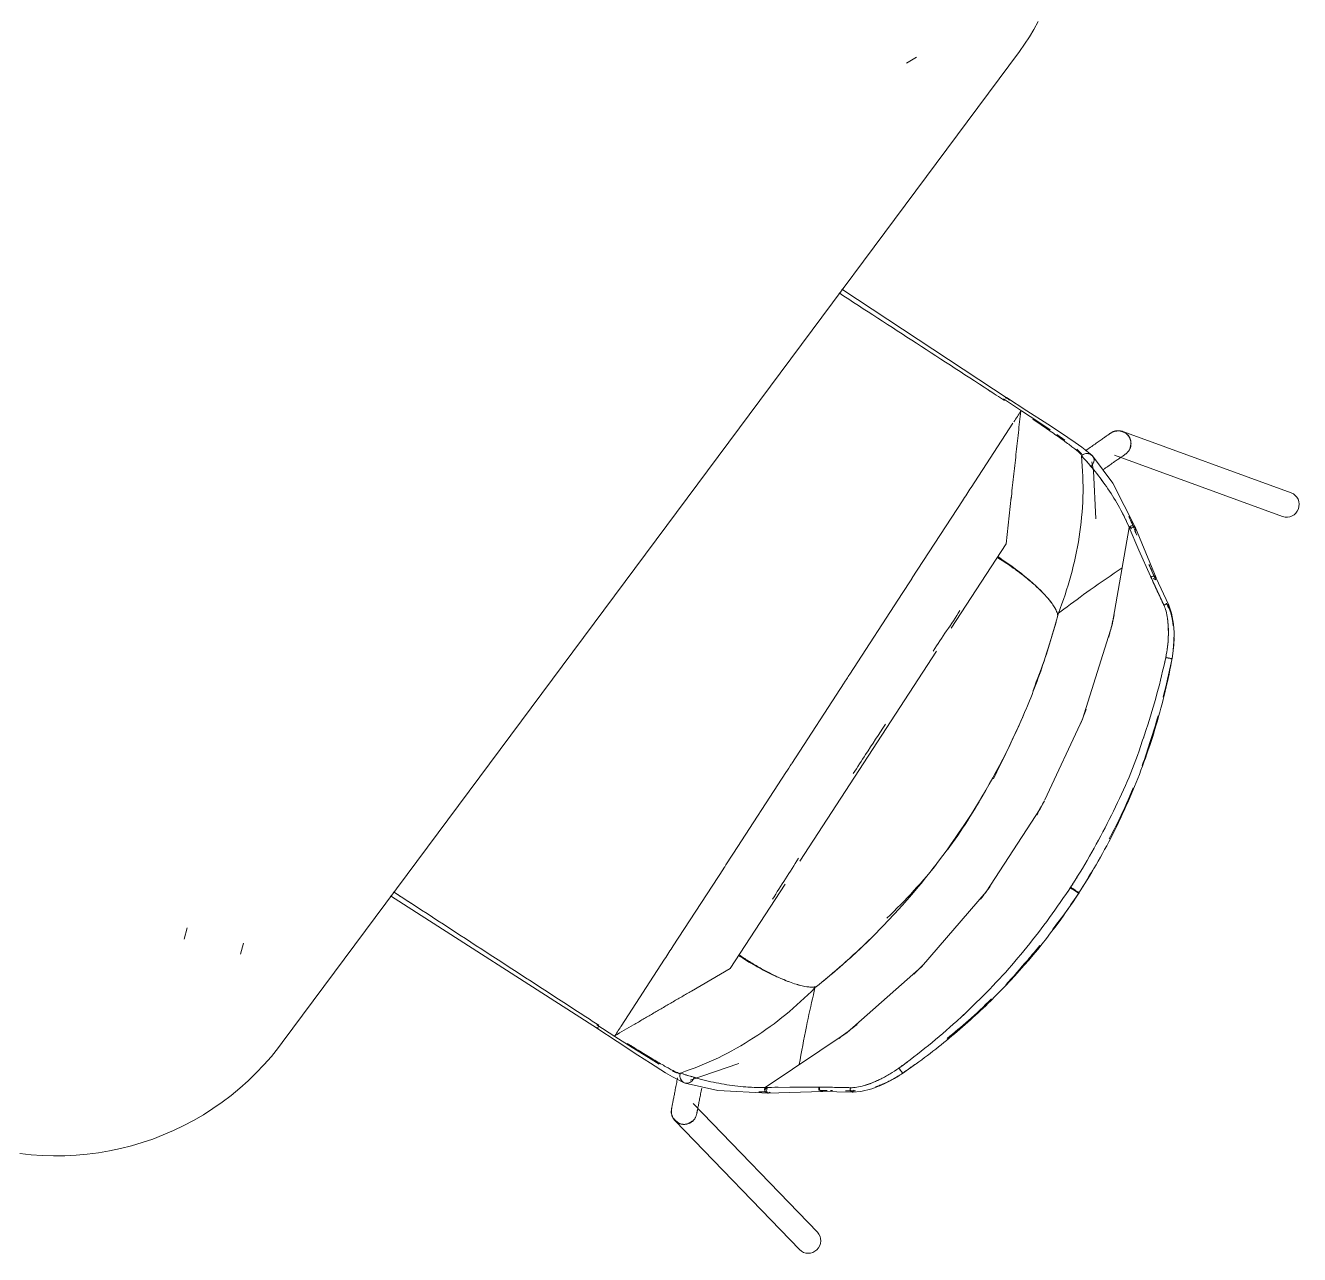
# Model space of a CAD drawing. Header units: millimetres. Extents: x 79795 to 317870, y -36033 to 97293.
# Drawn here: x 168610 to 169405, y 10799 to 11565 of the extents above; entities that cross this region are included whole.
import ezdxf

# ---------------------------------------------------------------- set-up
doc = ezdxf.new("R2010")
doc.units = ezdxf.units.MM
doc.header["$MEASUREMENT"] = 0
doc.layers.add('I-FURN', color=8, linetype='CONTINUOUS', lineweight=9)

msp = doc.modelspace()

# ---------------------------------------------------------------- linework, layer by layer
at = {"layer": 'I-FURN'}
for p, q in [((169239.08, 11562.97), (169241.7, 11567.78)), ((169233.27, 11553.7), (169236.27, 11558.28)), ((169236.27, 11558.28), (169239.08, 11562.97)), ((168770.5, 10931.38), (169230.09, 11549.24)), ((169230.09, 11549.24), (169233.27, 11553.7)), ((169165.78, 11545.57), (169159.66, 11541.86)), ((169223.58, 11332.3), (169119.31, 11400.98)), ((169220.15, 11332.64), (169231.31, 11325.27)), ((169234.7, 11325.27), (169221.91, 11333.41)), ((169223.38, 11332.2), (169223.16, 11331.96)), ((169223.45, 11331.83), (169223.57, 11332.11)), ((169223.59, 11332.27), (169223.53, 11332.3)), ((169231.31, 11325.27), (169242.01, 11318.14)), ((169247.63, 11316.93), (169234.7, 11325.27)), ((169238.37, 11319.93), (169242.27, 11317.21)), ((169242.01, 11318.14), (169249.14, 11313.3)), ((169199.86, 11277.34), (169225.93, 11317.46)), ((169242.27, 11317.21), (169242.38, 11317.13)), ((169255.62, 11311.67), (169247.63, 11316.93)), ((169253.32, 11310.41), (169258.23, 11306.94)), ((169264.8, 11305.46), (169255.62, 11311.67)), ((169285.09, 11310.01), (169284.74, 11309.76)), ((169285.41, 11310.24), (169285.09, 11310.01)), ((169285.71, 11310.44), (169285.41, 11310.24)), ((169285.97, 11310.63), (169285.71, 11310.44)), ((169286.21, 11310.79), (169285.97, 11310.63)), ((169286.41, 11310.94), (169286.21, 11310.79)), ((169286.59, 11311.06), (169286.41, 11310.94)), ((169286.73, 11311.16), (169286.59, 11311.06)), ((169286.84, 11311.23), (169286.73, 11311.16)), ((169286.8, 11311.21), (169286.89, 11311.27)), ((169286.92, 11311.29), (169286.84, 11311.23)), ((169286.89, 11311.27), (169286.95, 11311.31)), ((169286.97, 11311.32), (169286.92, 11311.29)), ((169286.95, 11311.31), (169286.98, 11311.33)), ((169286.98, 11311.33), (169286.97, 11311.32)), ((169286.98, 11311.33), (169287.25, 11311.51)), ((169286.98, 11311.33), (169286.98, 11311.33)), ((169287.25, 11311.51), (169287.52, 11311.68)), ((169287.52, 11311.68), (169287.8, 11311.84)), ((169287.8, 11311.84), (169288.09, 11311.98)), ((169288.09, 11311.98), (169288.38, 11312.11)), ((169288.38, 11312.11), (169288.67, 11312.24)), ((169288.67, 11312.24), (169288.97, 11312.35)), ((169288.97, 11312.35), (169289.28, 11312.44)), ((169289.28, 11312.44), (169289.59, 11312.53)), ((169289.59, 11312.53), (169289.9, 11312.6)), ((169289.9, 11312.6), (169290.21, 11312.66)), ((169290.21, 11312.66), (169290.53, 11312.71)), ((169290.53, 11312.71), (169290.85, 11312.75)), ((169290.85, 11312.75), (169291.16, 11312.77)), ((169291.16, 11312.77), (169291.48, 11312.78)), ((169291.48, 11312.78), (169291.8, 11312.78)), ((169291.8, 11312.78), (169292.12, 11312.76)), ((169292.12, 11312.76), (169292.44, 11312.73)), ((169292.44, 11312.73), (169292.76, 11312.69)), ((169292.76, 11312.69), (169293.08, 11312.64)), ((169293.08, 11312.64), (169293.39, 11312.57)), ((169293.39, 11312.57), (169293.7, 11312.49)), ((169293.7, 11312.49), (169294.01, 11312.4)), ((169294.01, 11312.4), (169294.31, 11312.3)), ((169294.31, 11312.3), (169294.61, 11312.18)), ((169399.45, 11274.02), (169294.53, 11312.25)), ((169294.61, 11312.18), (169294.9, 11312.05)), ((169294.9, 11312.05), (169295.19, 11311.91)), ((169295.19, 11311.91), (169295.47, 11311.76)), ((169295.47, 11311.76), (169295.75, 11311.6)), ((169295.75, 11311.6), (169296.02, 11311.43)), ((169296.02, 11311.43), (169296.28, 11311.25)), ((169296.28, 11311.25), (169296.53, 11311.05)), ((169296.53, 11311.05), (169296.78, 11310.85)), ((169296.78, 11310.85), (169297.02, 11310.64)), ((169297.02, 11310.64), (169297.25, 11310.41)), ((169297.25, 11310.41), (169297.47, 11310.18)), ((169297.47, 11310.18), (169297.68, 11309.94)), ((169297.68, 11309.94), (169297.88, 11309.69)), ((169268.84, 11302.62), (169264.8, 11305.46)), ((169275.24, 11297.51), (169268.84, 11302.62)), ((169274.31, 11302.47), (169273.57, 11301.95)), ((169275.05, 11302.98), (169274.31, 11302.47)), ((169275.77, 11303.49), (169275.05, 11302.98)), ((169276.48, 11303.98), (169275.77, 11303.49)), ((169277.17, 11304.47), (169276.48, 11303.98)), ((169277.85, 11304.94), (169277.17, 11304.47)), ((169278.51, 11305.4), (169277.85, 11304.94)), ((169279.15, 11305.85), (169278.51, 11305.4)), ((169279.77, 11306.29), (169279.15, 11305.85)), ((169280.37, 11306.71), (169279.77, 11306.29)), ((169280.96, 11307.12), (169280.37, 11306.71)), ((169281.51, 11307.51), (169280.96, 11307.12)), ((169282.05, 11307.88), (169281.51, 11307.51)), ((169282.56, 11308.24), (169282.05, 11307.88)), ((169283.05, 11308.58), (169282.56, 11308.24)), ((169283.51, 11308.91), (169283.05, 11308.58)), ((169283.95, 11309.21), (169283.51, 11308.91)), ((169284.36, 11309.5), (169283.95, 11309.21)), ((169284.74, 11309.76), (169284.36, 11309.5)), ((169297.88, 11309.69), (169298.07, 11309.44)), ((169298.07, 11309.44), (169298.12, 11309.37)), ((169298.12, 11309.37), (169298.3, 11309.1)), ((169298.3, 11309.1), (169298.47, 11308.83)), ((169298.47, 11308.83), (169298.63, 11308.55)), ((169298.63, 11308.55), (169298.77, 11308.26)), ((169298.77, 11308.26), (169298.9, 11307.97)), ((169298.9, 11307.97), (169299.03, 11307.68)), ((169299.09, 11302.04), (169298.97, 11301.74)), ((169299.03, 11307.68), (169299.14, 11307.38)), ((169299.19, 11302.34), (169299.09, 11302.04)), ((169299.14, 11307.38), (169299.23, 11307.07)), ((169299.28, 11302.65), (169299.19, 11302.34)), ((169299.23, 11307.07), (169299.32, 11306.76)), ((169299.36, 11302.96), (169299.28, 11302.65)), ((169299.32, 11306.76), (169299.39, 11306.45)), ((169299.43, 11303.27), (169299.36, 11302.96)), ((169299.39, 11306.45), (169299.45, 11306.14)), ((169299.48, 11303.59), (169299.43, 11303.27)), ((169299.45, 11306.14), (169299.5, 11305.82)), ((169299.52, 11303.9), (169299.48, 11303.59)), ((169299.5, 11305.82), (169299.54, 11305.5)), ((169299.55, 11304.22), (169299.52, 11303.9)), ((169299.54, 11305.5), (169299.56, 11305.18)), ((169299.57, 11304.54), (169299.55, 11304.22)), ((169299.56, 11305.18), (169299.57, 11304.86)), ((169299.57, 11304.86), (169299.57, 11304.54)), ((169265.7, 11301.23), (169268.68, 11298.31)), ((169268.68, 11298.31), (169269.1, 11297.5)), ((169272.04, 11300.88), (169271.27, 11300.34)), ((169271.95, 11298.58), (169273.13, 11298.49)), ((169272.81, 11301.42), (169272.04, 11300.88)), ((169273.57, 11301.95), (169272.81, 11301.42)), ((169273.13, 11298.49), (169274.24, 11298.11)), ((169275.2, 11297.46), (169275.96, 11296.58)), ((169275.86, 11296.66), (169275.24, 11297.51)), ((169288.19, 11280.18), (169275.6, 11297.06)), ((169276.13, 11296.12), (169275.86, 11296.66)), ((169275.96, 11296.58), (169275.99, 11296.53)), ((169276.34, 11295.52), (169276.13, 11296.12)), ((169276.28, 11292.8), (169276.5, 11294.21)), ((169276.5, 11294.21), (169276.34, 11295.52)), ((169289.19, 11297.59), (169394.11, 11259.36)), ((169289.77, 11293.75), (169290.34, 11294.15)), ((169290.34, 11294.15), (169290.89, 11294.54)), ((169290.89, 11294.54), (169291.42, 11294.91)), ((169291.42, 11294.91), (169291.92, 11295.26)), ((169291.92, 11295.26), (169292.4, 11295.59)), ((169292.4, 11295.59), (169292.85, 11295.91)), ((169292.85, 11295.91), (169293.27, 11296.21)), ((169293.27, 11296.21), (169293.67, 11296.49)), ((169293.67, 11296.49), (169294.04, 11296.75)), ((169294.04, 11296.75), (169294.39, 11296.99)), ((169294.39, 11296.99), (169294.7, 11297.21)), ((169294.7, 11297.21), (169294.98, 11297.4)), ((169294.98, 11297.4), (169295.24, 11297.58)), ((169295.24, 11297.58), (169295.46, 11297.74)), ((169295.46, 11297.74), (169295.65, 11297.87)), ((169295.65, 11297.87), (169295.82, 11297.99)), ((169295.82, 11297.99), (169295.95, 11298.08)), ((169295.95, 11298.08), (169296.05, 11298.15)), ((169296.01, 11298.12), (169295.98, 11298.1)), ((169296.09, 11298.18), (169296.01, 11298.12)), ((169296.05, 11298.15), (169296.11, 11298.19)), ((169296.14, 11298.21), (169296.09, 11298.18)), ((169296.11, 11298.19), (169296.15, 11298.22)), ((169296.16, 11298.22), (169296.14, 11298.21)), ((169296.15, 11298.22), (169296.16, 11298.22)), ((169296.23, 11298.27), (169296.16, 11298.22)), ((169296.48, 11298.47), (169296.23, 11298.27)), ((169296.73, 11298.67), (169296.48, 11298.47)), ((169296.97, 11298.88), (169296.73, 11298.67)), ((169297.2, 11299.1), (169296.97, 11298.88)), ((169297.43, 11299.33), (169297.2, 11299.1)), ((169297.64, 11299.57), (169297.43, 11299.33)), ((169297.84, 11299.81), (169297.64, 11299.57)), ((169298.04, 11300.07), (169297.84, 11299.81)), ((169298.22, 11300.33), (169298.04, 11300.07)), ((169298.39, 11300.6), (169298.22, 11300.33)), ((169298.55, 11300.88), (169298.39, 11300.6)), ((169298.7, 11301.16), (169298.55, 11300.88)), ((169298.84, 11301.45), (169298.7, 11301.16)), ((169298.97, 11301.74), (169298.84, 11301.45)), ((169274.61, 11290.3), (169275.64, 11291.46)), ((169276.24, 11287.79), (169275.25, 11293.43)), ((169275.64, 11291.46), (169276.28, 11292.8)), ((169277.72, 11257.89), (169276.24, 11287.79)), ((169282.26, 11288.5), (169283.02, 11289.03)), ((169283.02, 11289.03), (169283.76, 11289.55)), ((169283.76, 11289.55), (169284.49, 11290.06)), ((169284.49, 11290.06), (169285.21, 11290.56)), ((169285.21, 11290.56), (169285.91, 11291.05)), ((169285.91, 11291.05), (169286.6, 11291.54)), ((169286.6, 11291.54), (169287.27, 11292.01)), ((169287.27, 11292.01), (169287.92, 11292.46)), ((169287.92, 11292.46), (169288.56, 11292.91)), ((169288.56, 11292.91), (169289.17, 11293.34)), ((169289.17, 11293.34), (169289.77, 11293.75)), ((169302.3, 11252.23), (169288.19, 11280.18)), ((169224.94, 11271.41), (169221.71, 11242.2)), ((169163.23, 11220.97), (169194.47, 11269.04)), ((169287.89, 11191.81), (169298.38, 11252.55)), ((169298.38, 11252.55), (169304.38, 11238.36)), ((169298.49, 11252.48), (169298.78, 11252.88)), ((169299.93, 11252.53), (169298.49, 11252.48)), ((169300.04, 11251.61), (169298.49, 11252.49)), ((169298.49, 11252.48), (169300.04, 11251.61)), ((169298.49, 11252.48), (169300.04, 11251.55)), ((169298.49, 11252.48), (169300.04, 11251.55)), ((169298.78, 11252.88), (169299.15, 11253.2)), ((169299.15, 11253.2), (169299.57, 11253.43)), ((169299.57, 11253.43), (169300.04, 11253.56)), ((169300.04, 11253.56), (169300.52, 11253.57)), ((169302.1, 11252.61), (169300.35, 11252.55)), ((169300.52, 11253.57), (169300.99, 11253.48)), ((169300.99, 11253.48), (169301.43, 11253.28)), ((169301.43, 11253.28), (169301.8, 11252.98)), ((169301.8, 11252.98), (169302.1, 11252.61)), ((169302.62, 11248.64), (169301.91, 11250.43)), ((169315.15, 11221.17), (169302.3, 11252.23)), ((169221.71, 11242.2), (169187.55, 11189.64)), ((169304.38, 11238.36), (169311.68, 11222.06)), ((169314.93, 11220.02), (169310.91, 11229.03)), ((169311.68, 11222.06), (169320.14, 11203.88)), ((169311.97, 11221.42), (169312.28, 11221.75)), ((169312.34, 11221.61), (169312.03, 11221.28)), ((169312.28, 11221.75), (169312.65, 11222)), ((169312.72, 11221.86), (169312.34, 11221.61)), ((169312.65, 11222), (169313.08, 11222.17)), ((169313.14, 11222.03), (169312.72, 11221.86)), ((169313.08, 11222.17), (169313.53, 11222.23)), ((169313.59, 11222.09), (169313.14, 11222.03)), ((169314.98, 11219.91), (169313.44, 11220.68)), ((169313.53, 11222.23), (169313.97, 11222.19)), ((169313.53, 11220.53), (169315.04, 11219.77)), ((169314.03, 11222.05), (169313.59, 11222.09)), ((169313.97, 11222.19), (169314.37, 11222.05)), ((169314.44, 11221.91), (169314.03, 11222.05)), ((169314.72, 11221.81), (169314.98, 11221.5)), ((169315.05, 11221.36), (169314.78, 11221.67)), ((169314.98, 11221.5), (169315.15, 11221.13)), ((169315.21, 11220.99), (169315.05, 11221.36)), ((169323.1, 11203.94), (169315.08, 11221.32)), ((169315.15, 11221.13), (169315.2, 11220.73)), ((169315.27, 11220.58), (169315.21, 11220.99)), ((169124.22, 11160.94), (169156.96, 11211.32)), ((169320.41, 11204.2), (169320.13, 11203.87)), ((169320.77, 11204.47), (169320.41, 11204.2)), ((169321.18, 11204.65), (169320.77, 11204.47)), ((169321.61, 11204.73), (169321.18, 11204.65)), ((169322.04, 11204.71), (169321.61, 11204.73)), ((169323.32, 11201.82), (169321.68, 11205.32)), ((169322.78, 11204.37), (169322.44, 11204.59)), ((169323.03, 11204.07), (169322.78, 11204.37)), ((169322.96, 11202.55), (169323.15, 11202.93)), ((169323.18, 11203.72), (169323.03, 11204.07)), ((169324.89, 11198.95), (169323.07, 11204)), ((169323.15, 11202.93), (169323.22, 11203.33)), ((169323.22, 11203.33), (169323.18, 11203.72)), ((169326.07, 11192.12), (169324.89, 11198.95)), ((169269.28, 11132.97), (169287.89, 11191.81)), ((169326.41, 11186.98), (169326.07, 11192.12)), ((169326.36, 11181.49), (169326.41, 11186.98)), ((169178.33, 11175.45), (169135.74, 11109.93)), ((169325.93, 11176.03), (169326.36, 11181.49)), ((169321.55, 11171.34), (169321.32, 11171.39)), ((169321.86, 11171.28), (169321.55, 11171.34)), ((169322.26, 11171.2), (169321.86, 11171.28)), ((169322.71, 11171.11), (169322.26, 11171.2)), ((169323.19, 11171.01), (169322.71, 11171.11)), ((169323.67, 11170.91), (169323.19, 11171.01)), ((169324.12, 11170.82), (169323.67, 11170.91)), ((169324.51, 11170.74), (169324.12, 11170.82)), ((169324.82, 11170.67), (169324.51, 11170.74)), ((169325.03, 11170.63), (169324.82, 11170.67)), ((169325.13, 11170.61), (169325.03, 11170.63)), ((169088.08, 11105.34), (169120.81, 11155.7)), ((169245.92, 11082.63), (169269.28, 11132.97)), ((169135.74, 11109.93), (169093.16, 11044.4)), ((169051.71, 11049.37), (169084.49, 11099.81)), ((169242.9, 11077.13), (169245.62, 11082.07)), ((169209.24, 11025.33), (169242.9, 11077.13)), ((169014.18, 10991.63), (169045.47, 11039.78)), ((169083.94, 11030.22), (169049.78, 10977.65)), ((169168.92, 10978.54), (169209.24, 11025.33)), ((169262.03, 11027.58), (169261.77, 11027.75)), ((169262.02, 11028.13), (169262.28, 11027.96)), ((169262.45, 11027.31), (169262.03, 11027.58)), ((169262.28, 11027.96), (169262.69, 11027.69)), ((169262.99, 11026.96), (169262.45, 11027.31)), ((169262.69, 11027.69), (169263.23, 11027.34)), ((169263.62, 11026.55), (169262.99, 11026.96)), ((169263.23, 11027.34), (169263.86, 11026.93)), ((169264.29, 11026.11), (169263.62, 11026.55)), ((169263.86, 11026.93), (169264.54, 11026.5)), ((169264.97, 11025.67), (169264.29, 11026.11)), ((169264.54, 11026.5), (169265.22, 11026.06)), ((169265.6, 11025.26), (169264.97, 11025.67)), ((169265.22, 11026.06), (169265.85, 11025.65)), ((169266.14, 11024.91), (169265.6, 11025.26)), ((169265.85, 11025.65), (169266.39, 11025.3)), ((169266.55, 11024.64), (169266.14, 11024.91)), ((169266.39, 11025.3), (169266.8, 11025.03)), ((169266.81, 11024.47), (169266.55, 11024.64)), ((169266.8, 11025.03), (169267.06, 11024.86)), ((169266.9, 11024.41), (169266.81, 11024.47)), ((169267.06, 11024.86), (169267.15, 11024.8)), ((168967, 10940.14), (168837.96, 11022.86)), ((168709.33, 10995.9), (168711.18, 11002.81)), ((168746.32, 10993.33), (168744.44, 10986.42)), ((168981.63, 10941.54), (169008.82, 10983.38)), ((169049.78, 10977.65), (169025.54, 10963.51)), ((169122.71, 10937.64), (169168.92, 10978.54)), ((168977.78, 10935.13), (168966.5, 10942.35)), ((168979.15, 10932.04), (168966.51, 10940.42)), ((168967.02, 10940.36), (168966.98, 10940.18)), ((168966.98, 10940.18), (168967.03, 10940.13)), ((168967.14, 10940.65), (168967.02, 10940.36)), ((168967.03, 10940.13), (168967.17, 10940.22)), ((168967.35, 10941.06), (168967.14, 10940.65)), ((168967.17, 10940.22), (168967.38, 10940.44)), ((168967.61, 10941.54), (168967.35, 10941.06)), ((169071.46, 10903.39), (169122.71, 10937.64)), ((168768.11, 10928.24), (168770.5, 10931.38)), ((168988.63, 10928.27), (168977.78, 10935.13)), ((168992.02, 10923.62), (168979.15, 10932.04)), ((168989.71, 10928.33), (168985.51, 10930.86)), ((168759.05, 10917.53), (168763.69, 10922.79)), ((168763.69, 10922.79), (168768.11, 10928.24)), ((168998.68, 10922.04), (168988.63, 10928.27)), ((169000.07, 10918.45), (168992.02, 10923.62)), ((169005.49, 10917.97), (168998.68, 10922.04)), ((168754.21, 10912.46), (168759.05, 10917.53)), ((169009.47, 10912.58), (169000.07, 10918.45)), ((169016.57, 10912.23), (169013.71, 10913.48)), ((169024.7, 10907.92), (169055.16, 10918.42)), ((169154.88, 10915.47), (169154.95, 10915.38)), ((169154.95, 10915.38), (169155.08, 10915.19)), ((169155.08, 10915.19), (169155.26, 10914.93)), ((169155.26, 10914.93), (169155.5, 10914.6)), ((169155.5, 10914.6), (169155.77, 10914.22)), ((169155.77, 10914.22), (169156.05, 10913.82)), ((169156.05, 10913.82), (169156.33, 10913.43)), ((169156.33, 10913.43), (169156.6, 10913.05)), ((169156.6, 10913.05), (169156.83, 10912.73)), ((168743.94, 10902.92), (168749.17, 10907.59)), ((168749.17, 10907.59), (168754.21, 10912.46)), ((169013.71, 10910.05), (169009.47, 10912.58)), ((169020.98, 10906.27), (169013.71, 10910.05)), ((169016.18, 10905.67), (169016.01, 10904.78)), ((169016.35, 10906.57), (169016.18, 10905.67)), ((169016.53, 10907.48), (169016.35, 10906.57)), ((169016.71, 10908.41), (169016.53, 10907.48)), ((169016.89, 10909.34), (169016.71, 10908.41)), ((169018.49, 10911.89), (169017.58, 10911.94)), ((169019.23, 10907.8), (169018.67, 10908.84)), ((169020.03, 10906.94), (169019.23, 10907.8)), ((169022, 10906.05), (169020.98, 10906.27)), ((169022.12, 10905.99), (169021.01, 10906.32)), ((169042.07, 10901.47), (169021.54, 10906.13)), ((169022.61, 10906.02), (169022, 10906.05)), ((169023.24, 10906.08), (169022.61, 10906.02)), ((169024.51, 10906.46), (169023.24, 10906.08)), ((169025.7, 10907.24), (169024.51, 10906.46)), ((169026.67, 10908.36), (169025.7, 10907.24)), ((169027.31, 10909.78), (169026.67, 10908.36)), ((169147.76, 10906.67), (169142.76, 10904.4)), ((169152.57, 10909.28), (169147.76, 10906.67)), ((169156.83, 10912.73), (169157.02, 10912.47)), ((169157.02, 10912.47), (169157.14, 10912.3)), ((169157.14, 10912.3), (169157.21, 10912.21)), ((168732.94, 10894.22), (168738.53, 10898.46)), ((168738.53, 10898.46), (168743.94, 10902.92)), ((169014.6, 10897.58), (169014.47, 10896.9)), ((169014.74, 10898.29), (169014.6, 10897.58)), ((169014.89, 10899.03), (169014.74, 10898.29)), ((169015.03, 10899.79), (169014.89, 10899.03)), ((169015.19, 10900.57), (169015.03, 10899.79)), ((169015.34, 10901.38), (169015.19, 10900.57)), ((169015.5, 10902.2), (169015.34, 10901.38)), ((169015.67, 10903.04), (169015.5, 10902.2)), ((169015.84, 10903.9), (169015.67, 10903.04)), ((169016.01, 10904.78), (169015.84, 10903.9)), ((169030.65, 10896.25), (169030.8, 10897.02)), ((169030.8, 10897.02), (169030.95, 10897.81)), ((169030.95, 10897.81), (169031.11, 10898.62)), ((169031.11, 10898.62), (169031.27, 10899.45)), ((169031.27, 10899.45), (169031.43, 10900.3)), ((169031.43, 10900.3), (169031.6, 10901.17)), ((169031.6, 10901.17), (169031.77, 10902.05)), ((169031.77, 10902.05), (169031.95, 10902.94)), ((169073.34, 10899.94), (169042.07, 10901.47)), ((169071.14, 10901.94), (169071.18, 10902.42)), ((169071.21, 10901.46), (169071.14, 10901.94)), ((169071.18, 10902.42), (169071.32, 10902.89)), ((169071.39, 10901.01), (169071.21, 10901.46)), ((169071.32, 10902.89), (169071.57, 10903.31)), ((169071.67, 10900.62), (169071.39, 10901.01)), ((169071.46, 10903.39), (169086.87, 10903.67)), ((169071.57, 10903.31), (169072.11, 10901.97)), ((169072.99, 10902.25), (169071.57, 10903.31)), ((169071.57, 10903.31), (169072.99, 10902.25)), ((169073.05, 10902.27), (169071.57, 10903.31)), ((169073.05, 10902.27), (169071.57, 10903.31)), ((169072.03, 10900.31), (169071.67, 10900.62)), ((169072.45, 10900.08), (169072.03, 10900.31)), ((169072.2, 10901.74), (169072.92, 10899.96)), ((169072.92, 10899.96), (169072.45, 10900.08)), ((169106.95, 10900.81), (169073.35, 10899.93)), ((169086.87, 10903.67), (169104.72, 10903.62)), ((169104.72, 10903.62), (169111.08, 10903.53)), ((169105.41, 10903.19), (169105.33, 10902.75)), ((169105.33, 10902.75), (169105.35, 10902.29)), ((169105.35, 10902.29), (169105.47, 10901.86)), ((169105.58, 10903.61), (169105.41, 10903.19)), ((169105.47, 10901.86), (169105.69, 10901.47)), ((169107.91, 10901.47), (169105.56, 10901.48)), ((169105.98, 10901.16), (169106.34, 10900.94)), ((169106.34, 10900.94), (169106.73, 10900.82)), ((169126.02, 10900.54), (169106.51, 10900.81)), ((169106.73, 10900.82), (169107.14, 10900.82)), ((169107.14, 10900.82), (169107.53, 10900.94)), ((169109.88, 10901.46), (169107.91, 10901.47)), ((169113.46, 10901.42), (169112.25, 10901.43)), ((169118.16, 10903.41), (169124.77, 10903.27)), ((169127.92, 10901.2), (169121.77, 10901.31)), ((169131.21, 10900.92), (169125.85, 10900.54)), ((169126.49, 10901.78), (169127.12, 10901.23)), ((169137.93, 10902.63), (169131.21, 10900.92)), ((169142.76, 10904.4), (169137.93, 10902.63)), ((168721.28, 10886.44), (168727.19, 10890.22)), ((168727.19, 10890.22), (168732.94, 10894.22)), ((169012.98, 10888.89), (169013.01, 10889.21)), ((169013.01, 10889.21), (169013.05, 10889.53)), ((169013.05, 10889.53), (169013.1, 10889.84)), ((169013.1, 10889.84), (169013.11, 10889.93)), ((169013.11, 10889.93), (169013.12, 10889.95)), ((169013.12, 10889.94), (169013.11, 10889.93)), ((169013.14, 10890.06), (169013.12, 10889.98)), ((169013.12, 10889.95), (169013.13, 10890)), ((169013.12, 10889.98), (169013.12, 10889.94)), ((169013.13, 10890), (169013.15, 10890.1)), ((169013.16, 10890.18), (169013.14, 10890.06)), ((169013.15, 10890.1), (169013.16, 10890.14)), ((169013.19, 10890.33), (169013.16, 10890.18)), ((169013.23, 10890.53), (169013.19, 10890.33)), ((169013.28, 10890.76), (169013.23, 10890.53)), ((169013.33, 10891.03), (169013.28, 10890.76)), ((169013.39, 10891.33), (169013.33, 10891.03)), ((169013.45, 10891.67), (169013.39, 10891.33)), ((169013.53, 10892.05), (169013.45, 10891.67)), ((169013.61, 10892.46), (169013.53, 10892.05)), ((169013.69, 10892.9), (169013.61, 10892.46)), ((169013.79, 10893.38), (169013.69, 10892.9)), ((169013.88, 10893.89), (169013.79, 10893.38)), ((169013.99, 10894.43), (169013.88, 10893.89)), ((169014.1, 10895), (169013.99, 10894.43)), ((169014.22, 10895.6), (169014.1, 10895)), ((169014.34, 10896.24), (169014.22, 10895.6)), ((169014.47, 10896.9), (169014.34, 10896.24)), ((169104.11, 10813.13), (169026.56, 10893.49)), ((169029.18, 10888.75), (169029.26, 10889.14)), ((169029.26, 10889.14), (169029.34, 10889.56)), ((169029.34, 10889.56), (169029.43, 10890.02)), ((169029.43, 10890.02), (169029.53, 10890.51)), ((169029.53, 10890.51), (169029.63, 10891.03)), ((169029.63, 10891.03), (169029.74, 10891.58)), ((169029.74, 10891.58), (169029.85, 10892.16)), ((169029.85, 10892.16), (169029.97, 10892.78)), ((169029.97, 10892.78), (169030.09, 10893.42)), ((169030.09, 10893.42), (169030.22, 10894.09)), ((169030.22, 10894.09), (169030.36, 10894.78)), ((169030.36, 10894.78), (169030.5, 10895.51)), ((169030.5, 10895.51), (169030.65, 10896.25)), ((168709.04, 10879.61), (168715.23, 10882.9)), ((168715.23, 10882.9), (168721.28, 10886.44)), ((169012.97, 10888.57), (169012.98, 10888.89)), ((169012.97, 10888.25), (169012.97, 10888.57)), ((169012.98, 10887.93), (169012.97, 10888.25)), ((169013, 10887.61), (169012.98, 10887.93)), ((169013.04, 10887.29), (169013, 10887.61)), ((169013.09, 10886.98), (169013.04, 10887.29)), ((169013.16, 10886.66), (169013.09, 10886.98)), ((169013.23, 10886.35), (169013.16, 10886.66)), ((169013.32, 10886.05), (169013.23, 10886.35)), ((169013.42, 10885.74), (169013.32, 10886.05)), ((169013.53, 10885.44), (169013.42, 10885.74)), ((169013.66, 10885.15), (169013.53, 10885.44)), ((169013.79, 10884.86), (169013.66, 10885.15)), ((169013.94, 10884.57), (169013.79, 10884.86)), ((169014.1, 10884.3), (169013.94, 10884.57)), ((169014.27, 10884.02), (169014.1, 10884.3)), ((169014.45, 10883.76), (169014.27, 10884.02)), ((169014.64, 10883.5), (169014.45, 10883.76)), ((169014.84, 10883.25), (169014.64, 10883.5)), ((169015.05, 10883.01), (169014.84, 10883.25)), ((169015.27, 10882.78), (169015.05, 10883.01)), ((169015.5, 10882.56), (169015.27, 10882.78)), ((169015.34, 10882.66), (169092.89, 10802.3)), ((169015.74, 10882.34), (169015.5, 10882.56)), ((169015.98, 10882.14), (169015.74, 10882.34)), ((169016.24, 10881.95), (169015.98, 10882.14)), ((169016.5, 10881.76), (169016.24, 10881.95)), ((169016.77, 10881.59), (169016.5, 10881.76)), ((169017.04, 10881.43), (169016.77, 10881.59)), ((169017.33, 10881.27), (169017.04, 10881.43)), ((169017.61, 10881.13), (169017.33, 10881.27)), ((169017.91, 10881.01), (169017.61, 10881.13)), ((169024.22, 10881.09), (169023.92, 10880.96)), ((169024.51, 10881.22), (169024.22, 10881.09)), ((169024.79, 10881.37), (169024.51, 10881.22)), ((169025.07, 10881.53), (169024.79, 10881.37)), ((169025.34, 10881.7), (169025.07, 10881.53)), ((169025.6, 10881.88), (169025.34, 10881.7)), ((169025.86, 10882.07), (169025.6, 10881.88)), ((169026.11, 10882.27), (169025.86, 10882.07)), ((169026.35, 10882.48), (169026.11, 10882.27)), ((169026.58, 10882.7), (169026.35, 10882.48)), ((169026.81, 10882.93), (169026.58, 10882.7)), ((169027.02, 10883.17), (169026.81, 10882.93)), ((169027.23, 10883.42), (169027.02, 10883.17)), ((169027.42, 10883.67), (169027.23, 10883.42)), ((169027.6, 10883.93), (169027.42, 10883.67)), ((169027.78, 10884.2), (169027.6, 10883.93)), ((169027.94, 10884.48), (169027.78, 10884.2)), ((169028.09, 10884.76), (169027.94, 10884.48)), ((169028.23, 10885.05), (169028.09, 10884.76)), ((169028.36, 10885.34), (169028.23, 10885.05)), ((169028.47, 10885.64), (169028.36, 10885.34)), ((169028.58, 10885.94), (169028.47, 10885.64)), ((169028.67, 10886.25), (169028.58, 10885.94)), ((169028.75, 10886.56), (169028.67, 10886.25)), ((169028.82, 10886.87), (169028.75, 10886.56)), ((169028.82, 10886.89), (169028.83, 10886.95)), ((169028.83, 10886.9), (169028.82, 10886.87)), ((169028.82, 10886.87), (169028.82, 10886.89)), ((169028.82, 10886.87), (169028.82, 10886.87)), ((169028.83, 10886.95), (169028.85, 10887.04)), ((169028.84, 10886.97), (169028.83, 10886.9)), ((169028.86, 10887.08), (169028.84, 10886.97)), ((169028.85, 10887.04), (169028.88, 10887.17)), ((169028.88, 10887.17), (169028.91, 10887.34)), ((169028.91, 10887.34), (169028.95, 10887.55)), ((169028.95, 10887.55), (169029, 10887.8)), ((169029, 10887.8), (169029.05, 10888.08)), ((169029.05, 10888.08), (169029.12, 10888.4)), ((169029.12, 10888.4), (169029.18, 10888.75)), ((168689.75, 10871.26), (168696.29, 10873.78)), ((168696.29, 10873.78), (168702.72, 10876.57)), ((168702.72, 10876.57), (168709.04, 10879.61)), ((169018.21, 10880.89), (169017.91, 10881.01)), ((169018.51, 10880.79), (169018.21, 10880.89)), ((169018.81, 10880.69), (169018.51, 10880.79)), ((169019.12, 10880.61), (169018.81, 10880.69)), ((169019.44, 10880.55), (169019.12, 10880.61)), ((169019.52, 10880.53), (169019.44, 10880.55)), ((169019.84, 10880.48), (169019.52, 10880.53)), ((169020.16, 10880.44), (169019.84, 10880.48)), ((169020.47, 10880.41), (169020.16, 10880.44)), ((169020.79, 10880.4), (169020.47, 10880.41)), ((169021.11, 10880.4), (169020.79, 10880.4)), ((169021.43, 10880.41), (169021.11, 10880.4)), ((169021.75, 10880.44), (169021.43, 10880.41)), ((169022.07, 10880.47), (169021.75, 10880.44)), ((169022.39, 10880.53), (169022.07, 10880.47)), ((169022.7, 10880.59), (169022.39, 10880.53)), ((169023.01, 10880.66), (169022.7, 10880.59)), ((169023.32, 10880.75), (169023.01, 10880.66)), ((169023.62, 10880.85), (169023.32, 10880.75)), ((169023.92, 10880.96), (169023.62, 10880.85)), ((168662.73, 10863.82), (168669.59, 10865.27)), ((168669.59, 10865.27), (168676.39, 10867)), ((168676.39, 10867), (168683.11, 10868.99)), ((168683.11, 10868.99), (168689.75, 10871.26)), ((168606.9, 10862.21), (168613.87, 10861.43)), ((168613.87, 10861.43), (168620.86, 10860.94)), ((168620.86, 10860.94), (168627.87, 10860.72)), ((168627.87, 10860.72), (168634.88, 10860.78)), ((168634.88, 10860.78), (168641.88, 10861.12)), ((168641.88, 10861.12), (168648.87, 10861.74)), ((168648.87, 10861.74), (168655.82, 10862.64)), ((168655.82, 10862.64), (168662.73, 10863.82))]:
    msp.add_line(p, q, dxfattribs=at)
for centre, major_axis, ratio, start_param, end_param in [((169291.39, 11304.65), (4.59, -6.55), 0.991026, 2.094395, 3.141593), ((169291.86, 11304.92), (-2.67, -7.33), 0.972413, 1.570796, 3.665191), ((169396.78, 11266.69), (-2.67, -7.33), 0.972413, 1.570796, 3.141593), ((169396.78, 11266.69), (-2.67, -7.33), 0.972413, 0, 1.570796), ((169021.01, 10888.61), (7.85, -1.53), 0.991026, 3.141593, 3.665191), ((169020.95, 10888.08), (5.61, 5.42), 0.972413, 2.617994, 4.712389), ((169021.01, 10888.61), (7.85, -1.53), 0.991026, 3.926991, 4.45059), ((169021.01, 10888.61), (7.85, -1.53), 0.991026, 5.235988, 5.472216), ((169098.5, 10807.72), (5.61, 5.42), 0.972413, 4.712389, 6.283185), ((169098.5, 10807.72), (5.61, 5.42), 0.972413, 3.141593, 4.712389)]:
    msp.add_ellipse(centre, major_axis=major_axis, ratio=ratio, start_param=start_param, end_param=end_param, dxfattribs=at)
for points in [[(169214.08, 11335.94), (169181.94, 11356.82), (169149.79, 11377.72), (169117.59, 11398.64)], [(169210.32, 11338.38), (169213.81, 11336.11), (169217.3, 11333.85), (169220.78, 11331.58)], [(169226.52, 11318.37), (169228, 11320.64), (169229.44, 11322.85), (169230.85, 11325.02)], [(169275.06, 11297.43), (169274.5, 11297.95), (169273.11, 11298.67), (169270.69, 11298.55), (169269.27, 11297.68), (169268.7, 11297.1)], [(169268.7, 11297.1), (169270.39, 11295.32), (169272.05, 11293.49), (169273.68, 11291.59)], [(169268.7, 11297.1), (169269.53, 11288.52), (169269.83, 11280.03), (169269.57, 11271.6)], [(169199.86, 11277.33), (169198.07, 11274.58), (169196.28, 11271.82), (169194.48, 11269.05)], [(169296.24, 11257.4), (169297.02, 11255.78), (169297.77, 11254.14), (169298.49, 11252.48)], [(169302.15, 11250.28), (169300.93, 11253.37), (169299.6, 11256.39), (169298.17, 11259.35)], [(169302.09, 11250.44), (169302.44, 11249.54), (169302.8, 11248.63), (169303.17, 11247.7)], [(169310.77, 11229.48), (169312.09, 11226.44), (169313.48, 11223.28), (169314.93, 11220.03)], [(169163.22, 11220.95), (169161.14, 11217.76), (169159.06, 11214.55), (169156.97, 11211.34)], [(169244.06, 11212.34), (169242.68, 11213.72), (169241.18, 11215.15), (169239.55, 11216.61)], [(169249.95, 11205.62), (169249.33, 11206.45), (169248.63, 11207.32), (169247.87, 11208.21)], [(169176.3, 11175.43), (169181.88, 11183.9), (169187.43, 11192.28), (169192.96, 11200.64)], [(169257.74, 11201.5), (169256.58, 11200.67), (169255.43, 11199.85), (169254.29, 11199.02)], [(169320.13, 11203.87), (169320.21, 11203.99), (169320.4, 11204.21), (169320.76, 11204.48), (169321.17, 11204.67), (169321.61, 11204.75), (169321.9, 11204.73), (169322.04, 11204.71)], [(169322.96, 11202.55), (169322.73, 11203.05), (169322.5, 11203.55), (169322.27, 11204.04)], [(169252.81, 11193.46), (169248.87, 11178.99), (169243.99, 11164.86), (169238.52, 11150.9)], [(169322.31, 11195.65), (169322.78, 11192.31), (169322.91, 11188.43), (169322.82, 11184.32)], [(169322.82, 11184.31), (169322.75, 11182.25), (169322.41, 11177.98), (169321.66, 11173.6), (169321.21, 11171.41)], [(169325.13, 11170.61), (169325.54, 11172.9), (169326.18, 11177.44), (169326.4, 11181.81), (169326.41, 11183.9)], [(169321.89, 11175.04), (169321.69, 11173.83), (169321.47, 11172.62), (169321.22, 11171.41)], [(169309.08, 11126.6), (169313.93, 11141.29), (169317.97, 11156.23), (169321.21, 11171.41)], [(169324.83, 11169.1), (169323.3, 11161.54), (169321.5, 11154.06), (169319.54, 11146.62)], [(169321.22, 11171.41), (169320.97, 11170.24), (169320.72, 11169.07), (169320.46, 11167.91)], [(169325.12, 11170.57), (169325.03, 11170.08), (169324.93, 11169.59), (169324.83, 11169.1)], [(169124.21, 11160.94), (169122.98, 11159.05), (169121.75, 11157.15), (169120.52, 11155.26)], [(169268.19, 11130.41), (169269.34, 11133.3), (169270.45, 11136.21), (169271.52, 11139.13)], [(169309.09, 11126.6), (169307.92, 11123.03), (169306.69, 11119.48), (169305.42, 11115.95)], [(169087.93, 11105.11), (169086.79, 11103.35), (169085.64, 11101.58), (169084.49, 11099.82)], [(169209.02, 11088.66), (169201.62, 11075.92), (169193.97, 11063.16), (169185.07, 11051.47)], [(169300.83, 11090.13), (169298.14, 11083.59), (169295.4, 11077.05), (169292.27, 11070.71)], [(169240.78, 11073.4), (169242.42, 11076.27), (169244.03, 11079.16), (169245.6, 11082.06)], [(169292.11, 11070.36), (169290.18, 11066.28), (169288.1, 11062.28), (169285.94, 11058.32)], [(169051.7, 11049.36), (169049.62, 11046.16), (169047.55, 11042.98), (169045.49, 11039.8)], [(169076.02, 11020.73), (169081.43, 11029.21), (169086.88, 11037.74), (169092.36, 11046.3)], [(169179.76, 11044.6), (169170.05, 11031.74), (169158.96, 11020.15), (169147.45, 11008.94)], [(169265.99, 11034.55), (169263.52, 11030.59), (169260.97, 11026.7), (169258.34, 11022.85)], [(169261.68, 11027.81), (169262.7, 11029.38), (169263.71, 11030.95), (169264.71, 11032.53)], [(169275.71, 11039.01), (169272.87, 11034.09), (169269.94, 11029.22), (169266.9, 11024.41)], [(168852.59, 11017.02), (168848.33, 11019.79), (168844.07, 11022.56), (168839.8, 11025.33)], [(169205.82, 11020.86), (169207.84, 11023.48), (169209.82, 11026.12), (169211.78, 11028.77)], [(169267.15, 11024.8), (169261.9, 11016.94), (169256.38, 11009.26), (169250.62, 11001.78)], [(169258.84, 11023.51), (169259.88, 11025.06), (169260.91, 11026.62), (169261.93, 11028.19)], [(169140.99, 10999.89), (169130.19, 10989.01), (169118.74, 10978.81), (169106.93, 10969.05)], [(169014.17, 10991.61), (169012.38, 10988.86), (169010.6, 10986.11), (169008.82, 10983.37)], [(169164.22, 10973.97), (169166.44, 10976.15), (169168.64, 10978.35), (169170.81, 10980.58)], [(169086.15, 10969.36), (169084.8, 10969.87), (169083.41, 10970.43), (169081.97, 10971.06)], [(169102.47, 10965.42), (169096.73, 10959.58), (169084.61, 10948.56), (169064.59, 10933.88), (169042.64, 10921.5), (169026.87, 10915.14), (169018.7, 10912.41)], [(169093.39, 10967.01), (169092.77, 10967.17), (169092.13, 10967.35), (169091.47, 10967.54)], [(169102.47, 10965.42), (169102.18, 10964.03), (169101.89, 10962.65), (169101.6, 10961.26)], [(168967.72, 10942.21), (168965.04, 10943.95), (168962.36, 10945.69), (168959.68, 10947.43)], [(169154.88, 10915.47), (169167.43, 10924.6), (169179.45, 10934.36), (169190.91, 10944.76)], [(169199.16, 10952.44), (169196.45, 10949.84), (169193.72, 10947.24), (169190.92, 10944.73)], [(168977.81, 10935.67), (168979.22, 10937.83), (168980.64, 10940.02), (168982.12, 10942.3)], [(169117.55, 10934.02), (169121.37, 10936.87), (169125.15, 10939.77), (169128.88, 10942.74)], [(169154.88, 10915.47), (169153.06, 10914.18), (169149.36, 10911.71), (169145.6, 10909.67), (169143.74, 10908.76)], [(169160.44, 10919.57), (169158.6, 10918.19), (169156.75, 10916.82), (169154.89, 10915.47)], [(169158.46, 10913.1), (169158.05, 10912.82), (169157.64, 10912.53), (169157.23, 10912.24)], [(169164.77, 10917.68), (169162.68, 10916.14), (169160.57, 10914.62), (169158.46, 10913.11)], [(169025.75, 10910.1), (169023.36, 10910.82), (169021.01, 10911.59), (169018.7, 10912.41)], [(169143.74, 10908.76), (169140.03, 10906.94), (169136.18, 10905.3), (169133.18, 10904.62)], [(169067.36, 10903.34), (169068.76, 10903.31), (169070.16, 10903.3), (169071.57, 10903.31)], [(169072.66, 10900.78), (169070.95, 10900.74), (169069.23, 10900.73), (169067.53, 10900.75)], [(169074.54, 10900.44), (169074.4, 10900.32), (169074.1, 10900.11), (169073.6, 10899.94), (169073.06, 10899.92), (169072.54, 10900.04), (169072.07, 10900.29), (169071.67, 10900.68), (169071.38, 10901.16), (169071.21, 10901.7), (169071.19, 10902.26), (169071.3, 10902.82), (169071.46, 10903.15), (169071.56, 10903.31)], [(169071.57, 10903.31), (169074.18, 10903.39), (169076.84, 10903.48), (169079.68, 10903.54)], [(169107.89, 10901.47), (169107.1, 10901.47), (169106.32, 10901.47), (169105.53, 10901.47)], [(169107.11, 10900.94), (169106.99, 10900.88), (169106.72, 10900.8), (169106.31, 10900.81), (169106.05, 10900.88), (169105.92, 10900.94)], [(169107.91, 10901.47), (169108.62, 10901.47), (169109.33, 10901.46), (169110.05, 10901.46)], [(169121.66, 10901.32), (169123.49, 10901.29), (169125.35, 10901.26), (169127.23, 10901.22)], [(169126.25, 10903.3), (169125.73, 10903.27), (169125.24, 10903.26), (169124.78, 10903.28)]]:
    msp.add_open_spline(points, degree=3, dxfattribs=at)
for points, knots in [([(169221.37, 11333.15), (169221.47, 11333.24), (169221.75, 11333.45), (169222, 11333.44), (169222.01, 11333.13), (169221.91, 11332.86)], [-0.7, -0.7, -0.7, -0.7, -0.6, -0.4, -0.2, -0.2, -0.2, -0.2]), ([(169230.86, 11325.01), (169230.36, 11320.57), (169229.62, 11313.85), (169228.62, 11304.79), (169227.87, 11297.95), (169227.1, 11291.05), (169226.33, 11284.07), (169225.56, 11277.08), (169225.05, 11272.42), (169224.79, 11270.1)], [-0.999743, -0.999743, -0.999743, -0.999743, -0.8333333, -0.75, -0.6666667, -0.5833333, -0.5, -0.4166667, -0.3333333, -0.3333333, -0.3333333, -0.3333333]), ([(169268.46, 11298), (169268.27, 11298.21), (169267.74, 11298.75), (169266.48, 11299.88), (169264.6, 11301.41), (169262.16, 11303.28), (169259.29, 11305.41), (169254.81, 11308.64), (169249.63, 11312.27), (169243.86, 11316.22), (169240.9, 11318.23), (169239.38, 11319.25)], [-0.8624463, -0.8624463, -0.8624463, -0.8624463, -0.8125, -0.75, -0.6875, -0.625, -0.5625, -0.5, -0.375, -0.3125, -0.25, -0.25, -0.25, -0.25]), ([(169268.7, 11297.1), (169271.63, 11294.02), (169277.28, 11287.53), (169285.37, 11276.66), (169291.47, 11266.76), (169294.73, 11260.5), (169295.82, 11258.27)], [0, 0, 0, 0, 0.25, 0.5, 0.75, 0.8847092, 0.8847092, 0.8847092, 0.8847092]), ([(169273.71, 11291.56), (169274.89, 11290.19), (169278.86, 11285.43), (169282.62, 11280.25), (169285.22, 11276.52)], [0.1451812, 0.1451812, 0.1451812, 0.1451812, 0.25, 0.4999892, 0.4999892, 0.4999892, 0.4999892]), ([(169269.57, 11271.41), (169269.31, 11263.05), (169267.71, 11246.39), (169262.44, 11222.19), (169257.29, 11206.64), (169254.29, 11199.02)], [-0.7481172, -0.7481172, -0.7481172, -0.7481172, -0.5, -0.25, 0, 0, 0, 0]), ([(169285.22, 11276.52), (169287.77, 11272.76), (169292.58, 11264.96), (169296.64, 11256.72), (169298.49, 11252.48)], [0.5, 0.5, 0.5, 0.5, 0.75, 0.9999808, 0.9999808, 0.9999808, 0.9999808]), ([(169298.49, 11252.49), (169298.59, 11252.64), (169298.84, 11252.93), (169299.3, 11253.25), (169299.82, 11253.46), (169300.57, 11253.55), (169301.49, 11253.32), (169302.14, 11252.66), (169302.4, 11252), (169302.46, 11251.28), (169302.29, 11250.75), (169302.09, 11250.44)], [-1, -1, -1, -1, -0.916667, -0.833333, -0.75, -0.666667, -0.5, -0.333333, -0.25, -0.166667, 0, 0, 0, 0]), ([(169302.29, 11250.87), (169302.4, 11251.16), (169302.46, 11251.63), (169302.32, 11252.22), (169302.19, 11252.48), (169302.1, 11252.61)], [-0.8, -0.8, -0.8, -0.8, -0.4, -0.2, 0, 0, 0, 0]), ([(169238.94, 11217.15), (169236.89, 11218.96), (169232.22, 11222.83), (169224.45, 11228.54), (169218.91, 11232.11), (169216.24, 11233.77)], [-0.4155577, -0.4155577, -0.4155577, -0.4155577, -0.2857143, -0.1428571, -0.0148421, -0.0148421, -0.0148421, -0.0148421]), ([(169216.57, 11234.3), (169220.01, 11232.04), (169226.54, 11227.47), (169233.88, 11221.67), (169237.72, 11218.33), (169238.84, 11217.32)], [-1, -1, -1, -1, -0.8333333, -0.6666667, -0.5932172, -0.5932172, -0.5932172, -0.5932172]), ([(169257.73, 11201.58), (169263.14, 11205.63), (169275.05, 11214.33), (169287.31, 11222.8), (169294.01, 11227.32)], [-0.9105873, -0.9105873, -0.9105873, -0.9105873, -0.5, -0.0187537, -0.0187537, -0.0187537, -0.0187537]), ([(169239.07, 11217.11), (169240.41, 11215.9), (169244.07, 11212.44), (169248.97, 11207.09), (169252.66, 11201.87), (169253.71, 11199.21), (169254.07, 11198.07)], [-0.5881877, -0.5881877, -0.5881877, -0.5881877, -0.5, -0.3333333, -0.1666667, -0.0332351, -0.0332351, -0.0332351, -0.0332351]), ([(169311.97, 11221.42), (169313.24, 11218.64), (169315.87, 11212.93), (169318.67, 11206.95), (169320.12, 11203.89)], [0, 0, 0, 0, 0.5, 0.9991374, 0.9991374, 0.9991374, 0.9991374]), ([(169140.94, 10999.88), (169145.46, 11004.43), (169166.18, 11026.19), (169199.05, 11068.78), (169227.19, 11120.88), (169244.44, 11164.89), (169251.24, 11187.47), (169254.2, 11198.93)], [0.1820991, 0.1820991, 0.1820991, 0.1820991, 0.25, 0.5, 0.75, 0.875, 1, 1, 1, 1]), ([(169253.88, 11197.48), (169253.81, 11198.28), (169253.36, 11200.04), (169252.26, 11202.15), (169251.54, 11203.3), (169251.53, 11203.32)], [-1, -1, -1, -1, -0.8928571, -0.7857143, -0.7840531, -0.7840531, -0.7840531, -0.7840531]), ([(169320.14, 11203.88), (169320.64, 11202.85), (169321.47, 11200.42), (169322.24, 11196.55), (169322.64, 11193.08), (169322.83, 11190.31), (169322.91, 11187.38), (169322.85, 11184.34), (169322.67, 11181.18), (169322.38, 11178.38), (169322.14, 11176.62), (169322.04, 11175.95)], [0, 0, 0, 0, 0.1666667, 0.3333333, 0.4166667, 0.5, 0.5833333, 0.6666667, 0.75, 0.8333333, 0.8844325, 0.8844325, 0.8844325, 0.8844325]), ([(169322.44, 11204.59), (169322.68, 11204.48), (169322.99, 11204.21), (169323.19, 11203.73), (169323.23, 11203.34), (169323.16, 11202.94), (169323.04, 11202.68), (169322.96, 11202.56)], [-0.5, -0.5, -0.5, -0.5, -0.3333333, -0.25, -0.1666667, -0.0833333, 0, 0, 0, 0]), ([(169325.85, 11191.24), (169325.76, 11192.02), (169325.55, 11193.65), (169325.14, 11195.98), (169324.44, 11198.94), (169323.82, 11200.78), (169323.32, 11201.82)], [0.594049, 0.594049, 0.594049, 0.594049, 0.6666667, 0.75, 0.8333333, 1, 1, 1, 1]), ([(169285.74, 11184.11), (169286.57, 11187.33), (169287.75, 11191.95), (169288.76, 11196.61), (169289.05, 11198.03)], [-0.11702564, -0.11702564, -0.11702564, -0.11702564, -0.09090909, -0.07954338, -0.07954338, -0.07954338, -0.07954338]), ([(169326.01, 11191.43), (169325.87, 11192.68), (169325.6, 11194.74), (169325.15, 11196.32), (169324.96, 11196.91)], [0.5492901, 0.5492901, 0.5492901, 0.5492901, 0.6666667, 0.7441692, 0.7441692, 0.7441692, 0.7441692]), ([(169324.86, 11169.04), (169325.25, 11171.25), (169325.75, 11174.58), (169326.1, 11178.91), (169326.21, 11181.48), (169326.23, 11182.95), (169326.23, 11183.38)], [0, 0, 0, 0, 0.1666667, 0.25, 0.3333333, 0.368513, 0.368513, 0.368513, 0.368513]), ([(169158.52, 10913.1), (169168.09, 10919.72), (169186.57, 10933.7), (169221.07, 10964.8), (169253.21, 11002.41), (169281.21, 11046.54), (169300.4, 11085.64), (169315.27, 11126.61), (169322.16, 11154.76), (169324.86, 11169.04)], [0, 0, 0, 0, 0.111111, 0.222222, 0.444444, 0.583333, 0.722222, 0.861111, 1, 1, 1, 1]), ([(169321.32, 11171.39), (169321.38, 11171.38), (169321.53, 11171.34), (169321.84, 11171.28), (169322.37, 11171.17), (169323.17, 11171), (169323.97, 11170.83), (169324.5, 11170.71), (169324.92, 11170.62), (169325.09, 11170.58), (169325.12, 11170.57)], [-0.9166667, -0.9166667, -0.9166667, -0.9166667, -0.8333333, -0.75, -0.6666667, -0.5, -0.3333333, -0.25, -0.1666667, 0, 0, 0, 0]), ([(169234.38, 11139.76), (169231.41, 11132.66), (169224.7, 11118.04), (169217.65, 11103.39), (169213.75, 11095.86)], [-0.7823925, -0.7823925, -0.7823925, -0.7823925, -0.7, -0.609839, -0.609839, -0.609839, -0.609839]), ([(169126.44, 11099.1), (169129.01, 11103.06), (169135.69, 11113.35), (169142.36, 11123.56), (169146.46, 11129.81)], [-0.54741, -0.54741, -0.54741, -0.54741, -0.5, -0.4241652, -0.4241652, -0.4241652, -0.4241652]), ([(169316.48, 11135.01), (169315, 11129.87), (169311.75, 11119.55), (169308.35, 11109.23), (169306.53, 11104.03)], [-0.7681843, -0.7681843, -0.7681843, -0.7681843, -0.6666667, -0.5624253, -0.5624253, -0.5624253, -0.5624253]), ([(169305.42, 11115.96), (169306.05, 11117.71), (169307.31, 11121.24), (169308.45, 11124.81), (169309, 11126.61)], [-0.36909277, -0.36909277, -0.36909277, -0.36909277, -0.33333333, -0.29717322, -0.29717322, -0.29717322, -0.29717322]), ([(169264.73, 11032.57), (169273, 11045.66), (169287.86, 11072.82), (169300.67, 11101.21), (169305.57, 11115.89)], [-0.9637993, -0.9637993, -0.9637993, -0.9637993, -0.6666667, -0.3692167, -0.3692167, -0.3692167, -0.3692167]), ([(168839.81, 11025.33), (168843.36, 11023.02), (168883.35, 10997.03), (168923.3, 10971.07), (168959.68, 10947.43)], [-0.5453034, -0.5453034, -0.5453034, -0.5453034, -0.5, -0.0351654, -0.0351654, -0.0351654, -0.0351654]), ([(169199.15, 10952.43), (169210.35, 10963.15), (169231.68, 10985.74), (169250.05, 11010.7), (169258.76, 11023.5)], [0.3692011, 0.3692011, 0.3692011, 0.3692011, 0.6666667, 0.963795, 0.963795, 0.963795, 0.963795]), ([(169103.54, 10966.35), (169112.44, 10973.45), (169124.88, 10984.19), (169136.7, 10995.64), (169140.29, 10999.24)], [0.0046222, 0.0046222, 0.0046222, 0.0046222, 0.125, 0.1788858, 0.1788858, 0.1788858, 0.1788858]), ([(169103.29, 10965.96), (169102.15, 10965.8), (169099.16, 10965.79), (169092.96, 10966.98), (169084.78, 10969.73), (169075.39, 10973.86), (169065.21, 10979.22), (169058.38, 10983.34), (169054.91, 10985.55)], [-0.9667206, -0.9667206, -0.9667206, -0.9667206, -0.8333333, -0.6666667, -0.5, -0.3333333, -0.1666667, 0, 0, 0, 0]), ([(169080.4, 10971.75), (169078.37, 10972.66), (169074.14, 10974.7), (169068.66, 10977.68), (169064.19, 10980.3), (169060.11, 10982.82), (169057.14, 10984.79), (169055.26, 10986.07)], [0.5714286, 0.5714286, 0.5714286, 0.5714286, 0.6785714, 0.7857143, 0.8392857, 0.8928571, 0.9851475, 0.9851475, 0.9851475, 0.9851475]), ([(169242.79, 10991.91), (169240.29, 10988.84), (169233.29, 10980.59), (169226.15, 10972.4), (169221.49, 10967.34)], [0.2583607, 0.2583607, 0.2583607, 0.2583607, 0.3333333, 0.4634886, 0.4634886, 0.4634886, 0.4634886]), ([(169025.54, 10963.51), (169023.52, 10962.33), (169019.47, 10959.97), (169013.39, 10956.42), (169007.34, 10952.88), (169001.33, 10949.38), (168995.39, 10945.91), (168987.52, 10941.32), (168981.68, 10937.92), (168977.82, 10935.66)], [-0.6666667, -0.6666667, -0.6666667, -0.6666667, -0.5833333, -0.5, -0.4166667, -0.3333333, -0.25, -0.1666667, -0.000257, -0.000257, -0.000257, -0.000257]), ([(169092.74, 10917.62), (169094.14, 10925.59), (169096.9, 10940.23), (169100.05, 10954.62), (169101.54, 10961.22)], [-0.9812423, -0.9812423, -0.9812423, -0.9812423, -0.5, -0.0894127, -0.0894127, -0.0894127, -0.0894127]), ([(169103.71, 10966.41), (169102.7, 10966.06), (169100.8, 10965.84), (169098.32, 10966.06), (169097.42, 10966.19)], [0, 0, 0, 0, 0.1428571, 0.2159417, 0.2159417, 0.2159417, 0.2159417]), ([(169212.65, 10958.72), (169207.97, 10954.07), (169199.04, 10945.42), (169189.45, 10937.58), (169184.88, 10933.97)], [0.5416307, 0.5416307, 0.5416307, 0.5416307, 0.6666667, 0.7772353, 0.7772353, 0.7772353, 0.7772353]), ([(169190.92, 10944.77), (169192.31, 10946.03), (169195.06, 10948.57), (169197.81, 10951.12), (169199.17, 10952.39)], [0.29718056, 0.29718056, 0.29718056, 0.29718056, 0.33333333, 0.36907718, 0.36907718, 0.36907718, 0.36907718]), ([(168966.76, 10940.46), (168966.68, 10940.42), (168966.49, 10940.36), (168966.44, 10940.52), (168966.45, 10940.69)], [-0.7, -0.7, -0.7, -0.7, -0.6, -0.4, -0.4, -0.4, -0.4]), ([(168986.55, 10930.22), (168988.1, 10929.24), (168991.14, 10927.35), (168995.61, 10924.6), (168999.79, 10922.06), (169003.7, 10919.72), (169007.28, 10917.64), (169010.39, 10915.88), (169013.1, 10914.41), (169015.25, 10913.32), (169016.9, 10912.57), (169018.27, 10912.07), (169018.55, 10912.17), (169018.63, 10912.29)], [0.25, 0.25, 0.25, 0.25, 0.3125, 0.375, 0.4375, 0.5, 0.5625, 0.625, 0.6875, 0.75, 0.8125, 0.875, 0.9696726, 0.9696726, 0.9696726, 0.9696726]), ([(169154.89, 10915.47), (169153.07, 10914.17), (169150.29, 10912.31), (169146.54, 10910.17), (169143.73, 10908.72), (169140.97, 10907.44), (169138.27, 10906.32), (169135.66, 10905.36), (169132.32, 10904.32), (169128.47, 10903.46), (169125.91, 10903.23), (169124.77, 10903.27)], [0, 0, 0, 0, 0.166667, 0.25, 0.333333, 0.416667, 0.5, 0.583333, 0.666667, 0.833333, 1, 1, 1, 1]), ([(169140.27, 10903.73), (169140.72, 10903.89), (169142.06, 10904.38), (169144.35, 10905.29), (169147.16, 10906.54), (169150.01, 10907.96), (169153.83, 10910.04), (169156.66, 10911.84), (169158.52, 10913.1)], [0.4578685, 0.4578685, 0.4578685, 0.4578685, 0.5, 0.5833333, 0.6666667, 0.75, 0.8333333, 1, 1, 1, 1]), ([(169157.23, 10912.24), (169157.22, 10912.25), (169157.18, 10912.31), (169157.04, 10912.49), (169156.85, 10912.75), (169156.53, 10913.19), (169156.05, 10913.85), (169155.57, 10914.51), (169155.26, 10914.95), (169155.07, 10915.21), (169154.94, 10915.4), (169154.89, 10915.46), (169154.88, 10915.47)], [-1, -1, -1, -1, -0.916667, -0.833333, -0.75, -0.666667, -0.5, -0.333333, -0.25, -0.166667, -0.083333, 0, 0, 0, 0]), ([(169018.7, 10912.41), (169018.51, 10911.94), (169018.29, 10910.94), (169018.41, 10909.43), (169018.98, 10908.07), (169019.89, 10907.06), (169020.63, 10906.62), (169020.98, 10906.47)], [-1, -1, -1, -1, -0.9038462, -0.8076923, -0.7115385, -0.6153846, -0.5384615, -0.5384615, -0.5384615, -0.5384615]), ([(169018.7, 10912.41), (169022.7, 10910.99), (169030.93, 10908.46), (169044.14, 10905.48), (169055.21, 10903.99), (169061.79, 10903.55), (169063.8, 10903.46)], [-1, -1, -1, -1, -0.75, -0.5, -0.25, -0.1405219, -0.1405219, -0.1405219, -0.1405219]), ([(169044.21, 10905.67), (169039.74, 10906.48), (169033.44, 10907.82), (169027.57, 10909.62), (169025.85, 10910.16)], [-0.4999856, -0.4999856, -0.4999856, -0.4999856, -0.25, -0.1451812, -0.1451812, -0.1451812, -0.1451812]), ([(169071.57, 10903.31), (169066.94, 10903.28), (169057.75, 10903.62), (169048.72, 10904.91), (169044.21, 10905.67)], [-0.9999724, -0.9999724, -0.9999724, -0.9999724, -0.75, -0.5, -0.5, -0.5, -0.5]), ([(169140.27, 10903.53), (169141.98, 10904.12), (169145.6, 10905.56), (169151.39, 10908.48), (169155.27, 10910.91), (169157.21, 10912.21)], [-0.4938391, -0.4938391, -0.4938391, -0.4938391, -0.3333333, -0.1666667, 0, 0, 0, 0]), ([(169072.92, 10899.96), (169073.14, 10899.92), (169073.59, 10899.93), (169074.16, 10900.15), (169074.47, 10900.39), (169074.58, 10900.49)], [-1, -1, -1, -1, -0.7, -0.4, -0.2, -0.2, -0.2, -0.2]), ([(169105.27, 10901.47), (169105.18, 10901.59), (169105.04, 10901.85), (169104.91, 10902.29), (169104.88, 10902.9), (169105.01, 10903.35), (169105.16, 10903.61)], [-0.4166667, -0.4166667, -0.4166667, -0.4166667, -0.3333333, -0.25, -0.1666667, 0, 0, 0, 0]), ([(169123.65, 10903.3), (169120.61, 10903.37), (169114.29, 10903.5), (169108.27, 10903.58), (169105.16, 10903.61)], [0.0589298, 0.0589298, 0.0589298, 0.0589298, 0.5, 1, 1, 1, 1]), ([(169126.15, 10900.56), (169126.02, 10900.53), (169125.63, 10900.53), (169125.01, 10900.81), (169124.61, 10901.42), (169124.47, 10902), (169124.47, 10902.45), (169124.57, 10902.89), (169124.7, 10903.16), (169124.78, 10903.28)], [-0.75, -0.75, -0.75, -0.75, -0.6666667, -0.5, -0.3333333, -0.25, -0.1666667, -0.0833333, 0, 0, 0, 0]), ([(169124.87, 10903.27), (169124.71, 10903.03), (169124.56, 10902.6), (169124.56, 10902), (169124.67, 10901.57), (169124.87, 10901.18), (169125.14, 10900.86), (169125.48, 10900.64), (169125.86, 10900.53), (169126.21, 10900.53), (169126.41, 10900.59), (169126.49, 10900.62)], [-1, -1, -1, -1, -0.8333333, -0.75, -0.6666667, -0.5833333, -0.5, -0.4166667, -0.3333333, -0.25, -0.1965934, -0.1965934, -0.1965934, -0.1965934])]:
    msp.add_open_spline(points, degree=3, knots=knots, dxfattribs=at)

doc.saveas('drawing.dxf')
